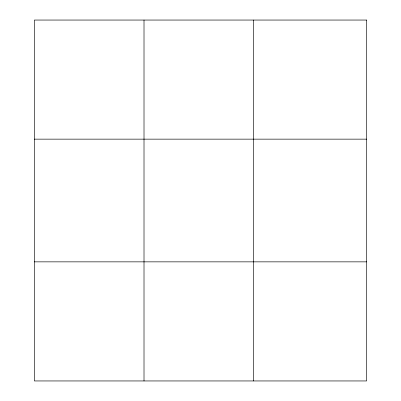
<?xml version="1.0" encoding="UTF-8"?>
<svg xmlns="http://www.w3.org/2000/svg" width="401" height="401" viewBox="0 0 401 401"><rect width="100%" height="100%" fill="white"/><g stroke="black" fill="none" stroke-linecap="round" stroke-linejoin="round"><path stroke-width="0.6" d="M144.009 380.95L144.009 20.05M253.668 380.95L253.668 20.05M34.346 139.147L366.654 139.147M34.346 261.853L366.654 261.853M366.654 20.05L366.654 380.95L34.346 380.95L34.346 20.05L366.654 20.05"/></g></svg>
